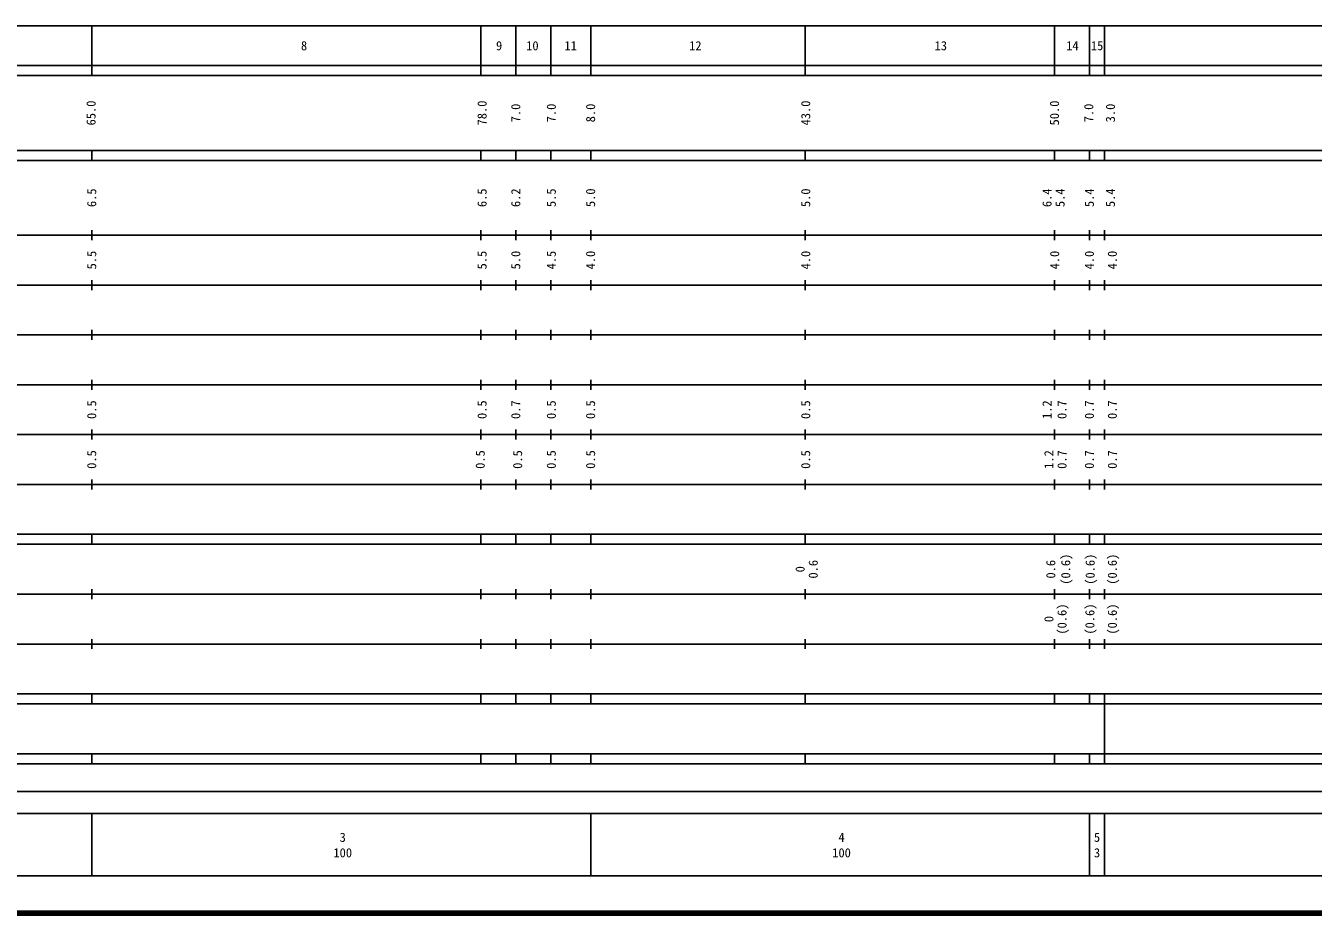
# Model space of a CAD drawing. Units: millimetres on the paper, enlarged 1000 times. Extents: x 40000 to 680000, y 20000 to 380000.
# Drawn here: x 254744 to 512848, y 20000 to 198000 of the extents above; entities that cross this region are included whole.
import ezdxf
from ezdxf.enums import TextEntityAlignment as Align

# ---------------------------------------------------------------- set-up
doc = ezdxf.new("R2010")
doc.units = ezdxf.units.MM
doc.header["$LTSCALE"] = 1000
doc.layers.add('M-TTL', color=2, linetype='Continuous', lineweight=140)
doc.layers.add('M-TTL-BAND', color=7, linetype='Continuous', lineweight=25)
doc.styles.add('ＭＳ ゴシック', font='')
doc.styles.get('ＭＳ ゴシック').set_extended_font_data('MS Gothic')

msp = doc.modelspace()

# ---------------------------------------------------------------- linework, layer by layer
at = {"layer": 'M-TTL'}
msp.add_line((40000, 20000), (680000, 20000), dxfattribs=at)
at = {"layer": 'M-TTL-BAND'}
for p, q in [((68000, 198000), (579000, 198000)), ((268000, 198000), (268000, 188000)), ((346000, 198000), (346000, 188000)), ((353000, 198000), (353000, 188000)), ((360000, 198000), (360000, 188000)), ((368000, 198000), (368000, 188000)), ((411000, 198000), (411000, 188000)), ((461000, 198000), (461000, 188000)), ((468000, 198000), (468000, 188000)), ((471000, 198000), (471000, 188000)), ((40000, 190000), (579000, 190000)), ((40000, 188000), (579000, 188000)), ((40000, 173000), (579000, 173000)), ((268000, 171000), (268000, 173000)), ((346000, 173000), (346000, 171000)), ((353000, 173000), (353000, 171000)), ((360000, 173000), (360000, 171000)), ((368000, 173000), (368000, 171000)), ((411000, 173000), (411000, 171000)), ((461000, 173000), (461000, 171000)), ((468000, 171000), (468000, 173000)), ((471000, 173000), (471000, 171000)), ((40000, 171000), (579000, 171000)), ((40000, 156000), (579000, 156000)), ((268000, 155000), (268000, 157000)), ((346000, 157000), (346000, 155000)), ((353000, 157000), (353000, 155000)), ((360000, 157000), (360000, 155000)), ((368000, 157000), (368000, 155000)), ((411000, 157000), (411000, 155000)), ((461000, 157000), (461000, 155000)), ((468000, 155000), (468000, 157000)), ((471000, 157000), (471000, 155000)), ((46000, 146000), (579000, 146000)), ((268000, 145000), (268000, 147000)), ((346000, 147000), (346000, 145000)), ((353000, 147000), (353000, 145000)), ((360000, 147000), (360000, 145000)), ((368000, 147000), (368000, 145000)), ((411000, 147000), (411000, 145000)), ((461000, 147000), (461000, 145000)), ((468000, 145000), (468000, 147000)), ((471000, 147000), (471000, 145000)), ((268000, 135000), (268000, 137000)), ((346000, 137000), (346000, 135000)), ((353000, 137000), (353000, 135000)), ((360000, 137000), (360000, 135000)), ((368000, 137000), (368000, 135000)), ((411000, 137000), (411000, 135000)), ((461000, 137000), (461000, 135000)), ((468000, 135000), (468000, 137000)), ((471000, 137000), (471000, 135000)), ((52000, 136000), (579000, 136000)), ((268000, 125000), (268000, 127000)), ((346000, 127000), (346000, 125000)), ((353000, 127000), (353000, 125000)), ((360000, 127000), (360000, 125000)), ((368000, 127000), (368000, 125000)), ((411000, 127000), (411000, 125000)), ((461000, 127000), (461000, 125000)), ((468000, 125000), (468000, 127000)), ((471000, 127000), (471000, 125000)), ((46000, 126000), (579000, 126000)), ((268000, 115000), (268000, 117000)), ((346000, 117000), (346000, 115000)), ((353000, 117000), (353000, 115000)), ((360000, 117000), (360000, 115000)), ((368000, 117000), (368000, 115000)), ((411000, 117000), (411000, 115000)), ((461000, 117000), (461000, 115000)), ((468000, 115000), (468000, 117000)), ((471000, 117000), (471000, 115000)), ((52000, 116000), (579000, 116000)), ((46000, 106000), (579000, 106000)), ((268000, 105000), (268000, 107000)), ((346000, 107000), (346000, 105000)), ((353000, 107000), (353000, 105000)), ((360000, 107000), (360000, 105000)), ((368000, 107000), (368000, 105000)), ((411000, 107000), (411000, 105000)), ((461000, 107000), (461000, 105000)), ((468000, 105000), (468000, 107000)), ((471000, 107000), (471000, 105000)), ((40000, 96000), (579000, 96000)), ((268000, 94000), (268000, 96000)), ((346000, 96000), (346000, 94000)), ((353000, 96000), (353000, 94000)), ((360000, 96000), (360000, 94000)), ((368000, 96000), (368000, 94000)), ((411000, 96000), (411000, 94000)), ((461000, 96000), (461000, 94000)), ((468000, 94000), (468000, 96000)), ((471000, 96000), (471000, 94000)), ((40000, 94000), (579000, 94000)), ((49000, 84000), (579000, 84000)), ((268000, 83000), (268000, 85000)), ((346000, 85000), (346000, 83000)), ((353000, 85000), (353000, 83000)), ((360000, 85000), (360000, 83000)), ((368000, 85000), (368000, 83000)), ((411000, 85000), (411000, 83000)), ((461000, 85000), (461000, 83000)), ((468000, 83000), (468000, 85000)), ((471000, 85000), (471000, 83000)), ((268000, 73000), (268000, 75000)), ((346000, 75000), (346000, 73000)), ((353000, 75000), (353000, 73000)), ((360000, 75000), (360000, 73000)), ((368000, 75000), (368000, 73000)), ((411000, 75000), (411000, 73000)), ((461000, 75000), (461000, 73000)), ((468000, 73000), (468000, 75000)), ((471000, 75000), (471000, 73000)), ((40000, 74000), (579000, 74000)), ((40000, 64000), (579000, 64000)), ((40000, 62000), (579000, 62000)), ((268000, 62000), (268000, 64000)), ((346000, 64000), (346000, 62000)), ((353000, 64000), (353000, 62000)), ((360000, 64000), (360000, 62000)), ((368000, 64000), (368000, 62000)), ((411000, 64000), (411000, 62000)), ((461000, 64000), (461000, 62000)), ((468000, 62000), (468000, 64000)), ((471000, 64000), (471000, 52000)), ((40000, 52000), (579000, 52000)), ((268000, 50000), (268000, 52000)), ((346000, 52000), (346000, 50000)), ((353000, 52000), (353000, 50000)), ((360000, 52000), (360000, 50000)), ((368000, 52000), (368000, 50000)), ((411000, 52000), (411000, 50000)), ((461000, 52000), (461000, 50000)), ((468000, 50000), (468000, 52000)), ((471000, 52000), (471000, 50000)), ((40000, 50000), (579000, 50000)), ((70805, 44406), (565903, 44406)), ((40000, 40000), (579000, 40000)), ((268000, 40000), (268000, 27500)), ((368000, 40000), (368000, 27500)), ((468000, 40000), (468000, 27500)), ((471000, 40000), (471000, 27500)), ((68000, 27500), (579000, 27500))]:
    msp.add_line(p, q, dxfattribs=at)

# ---------------------------------------------------------------- texts
at = {"layer": 'M-TTL-BAND', "style": 'ＭＳ ゴシック'}
for s, p in [('8', (310535, 194000)), ('9', (349642, 194000)), ('10', (356309, 194000)), ('11', (363976, 194000)), ('12', (388977, 194000)), ('13', (438187, 194000)), ('14', (464575, 194000)), ('15', (469512, 194000)), ('3', (318288, 35238)), ('4', (418288, 35238)), ('5', (469504, 35238)), ('100', (318288, 32131)), ('100', (418288, 32131)), ('3', (469504, 32131))]:
    msp.add_text(s, height=1833, dxfattribs=at).set_placement(p, align=Align.MIDDLE_CENTER)
for s, p in [('65.0', (267831, 180500)), ('78.0', (346215, 180500)), ('7.0', (352965, 180500)), ('7.0', (360091, 180500)), ('8.0', (367966, 180500)), ('43.0', (411092, 180500)), ('50.0', (460969, 180500)), ('7.0', (467831, 180500)), ('3.0', (472184, 180500)), ('6.5', (267955, 163500)), ('6.5', (346215, 163500)), ('6.2', (352965, 163500)), ('5.5', (360091, 163500)), ('5.0', (367966, 163500)), ('5.0', (411092, 163500)), ('6.4', (459469, 163500)), ('5.4', (462094, 163500)), ('5.4', (467955, 163500)), ('5.4', (472184, 163500)), ('5.5', (267955, 151000)), ('5.5', (346215, 151000)), ('5.0', (352965, 151000)), ('4.5', (360091, 151000)), ('4.0', (367966, 151000)), ('4.0', (411092, 151000)), ('4.0', (461000, 151000)), ('4.0', (467955, 151000)), ('4.0', (472559, 151000)), ('0.5', (267955, 121000)), ('0.5', (346215, 121000)), ('0.7', (352965, 121000)), ('0.5', (360091, 121000)), ('0.5', (367966, 121000)), ('0.5', (411092, 121000)), ('1.2', (459469, 121000)), ('0.7', (462469, 121000)), ('0.7', (467955, 121000)), ('0.7', (472559, 121000)), ('0.5', (267955, 111000)), ('0.5', (345840, 111000)), ('0.5', (353340, 111000)), ('0.5', (360091, 111000)), ('0.5', (367966, 111000)), ('0.5', (411092, 111000)), ('1.2', (459844, 111000)), ('0.7', (462469, 111000)), ('0.7', (467955, 111000)), ('0.7', (472559, 111000)), ('0.6', (412592, 89000)), ('0.6', (460219, 89000)), ('(0.6)', (463219, 89000)), ('(0.6)', (468112, 89000)), ('(0.6)', (472559, 89000)), ('0', (409967, 89000)), ('(0.6)', (462469, 79000)), ('(0.6)', (468058, 79000)), ('(0.6)', (472559, 79000)), ('0', (459844, 79000))]:
    msp.add_text(s, height=1833, rotation=90, dxfattribs=at).set_placement(p, align=Align.MIDDLE_CENTER)

doc.saveas('drawing.dxf')
